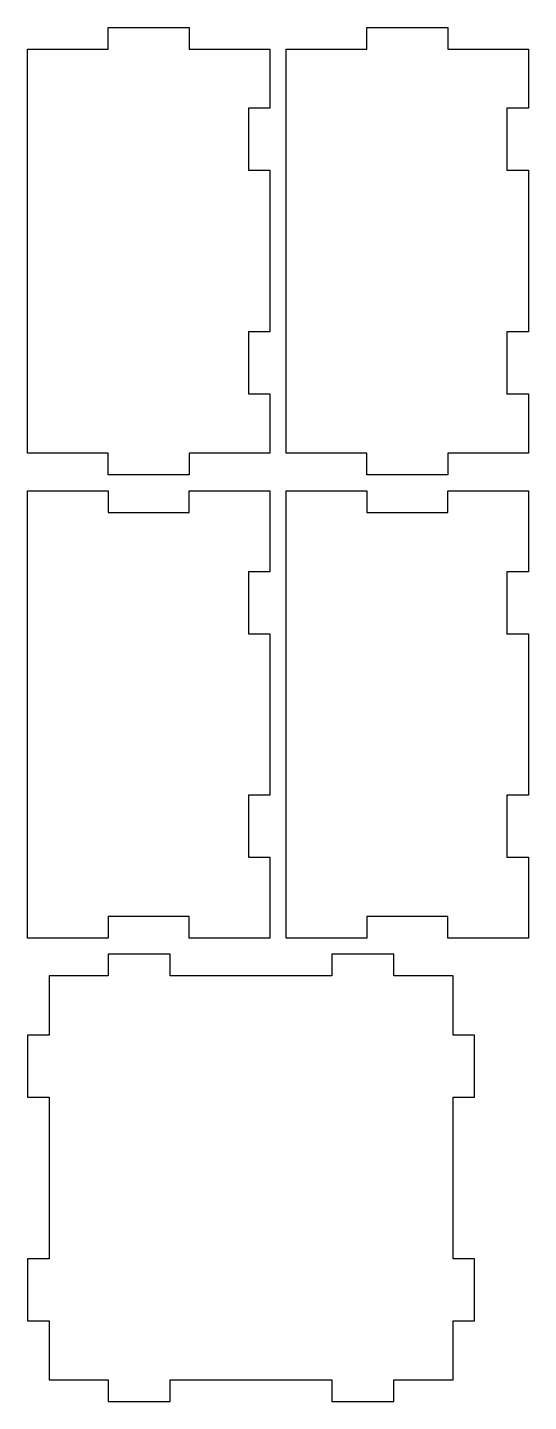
# Model space of a CAD drawing. Header units: millimetres. Extents: x -291 to -198, y -268 to -13.
import ezdxf

# ---------------------------------------------------------------- set-up
doc = ezdxf.new("R2010")
doc.units = ezdxf.units.MM
doc.layers.get('0').update_dxf_attribs({"linetype": 'CONTINUOUS'})

msp = doc.modelspace()

# ---------------------------------------------------------------- linework, layer by layer
for points in [[(-290.5, -92.5), (-290.5, -17.5), (-275.5, -17.5), (-275.5, -13.5), (-260.5, -13.5), (-260.5, -17.5), (-245.5, -17.5), (-245.5, -28.5), (-249.5, -28.5), (-249.5, -40), (-245.5, -40), (-245.5, -70), (-249.5, -70), (-249.5, -81.5), (-245.5, -81.5), (-245.5, -92.5), (-260.5, -92.5), (-260.5, -96.5), (-275.5, -96.5), (-275.5, -92.5)], [(-242.5, -92.5), (-242.5, -17.5), (-227.5, -17.5), (-227.5, -13.5), (-212.5, -13.5), (-212.5, -17.5), (-197.5, -17.5), (-197.5, -28.5), (-201.5, -28.5), (-201.5, -40), (-197.5, -40), (-197.5, -70), (-201.5, -70), (-201.5, -81.5), (-197.5, -81.5), (-197.5, -92.5), (-212.5, -92.5), (-212.5, -96.5), (-227.5, -96.5), (-227.5, -92.5)], [(-245.5, -156), (-249.5, -156), (-249.5, -167.5), (-245.5, -167.5), (-245.5, -182.5), (-260.5, -182.5), (-260.5, -178.5), (-275.5, -178.5), (-275.5, -182.5), (-290.5, -182.5), (-290.5, -99.5), (-275.5, -99.5), (-275.5, -103.5), (-260.5, -103.5), (-260.5, -99.5), (-245.5, -99.5), (-245.5, -114.5), (-249.5, -114.5), (-249.5, -126), (-245.5, -126)], [(-197.5, -156), (-201.5, -156), (-201.5, -167.5), (-197.5, -167.5), (-197.5, -182.5), (-212.5, -182.5), (-212.5, -178.5), (-227.5, -178.5), (-227.5, -182.5), (-242.5, -182.5), (-242.5, -99.5), (-227.5, -99.5), (-227.5, -103.5), (-212.5, -103.5), (-212.5, -99.5), (-197.5, -99.5), (-197.5, -114.5), (-201.5, -114.5), (-201.5, -126), (-197.5, -126)], [(-211.5, -242), (-211.5, -212), (-207.5, -212), (-207.5, -200.5), (-211.5, -200.5), (-211.5, -189.5), (-222.5, -189.5), (-222.5, -185.5), (-234, -185.5), (-234, -189.5), (-264, -189.5), (-264, -185.5), (-275.5, -185.5), (-275.5, -189.5), (-286.5, -189.5), (-286.5, -200.5), (-290.5, -200.5), (-290.5, -212), (-286.5, -212), (-286.5, -242), (-290.5, -242), (-290.5, -253.5), (-286.5, -253.5), (-286.5, -264.5), (-275.5, -264.5), (-275.5, -268.5), (-264, -268.5), (-264, -264.5), (-234, -264.5), (-234, -268.5), (-222.5, -268.5), (-222.5, -264.5), (-211.5, -264.5), (-211.5, -253.5), (-207.5, -253.5), (-207.5, -242)]]:
    msp.add_lwpolyline(points, close=True)

doc.saveas('drawing.dxf')
